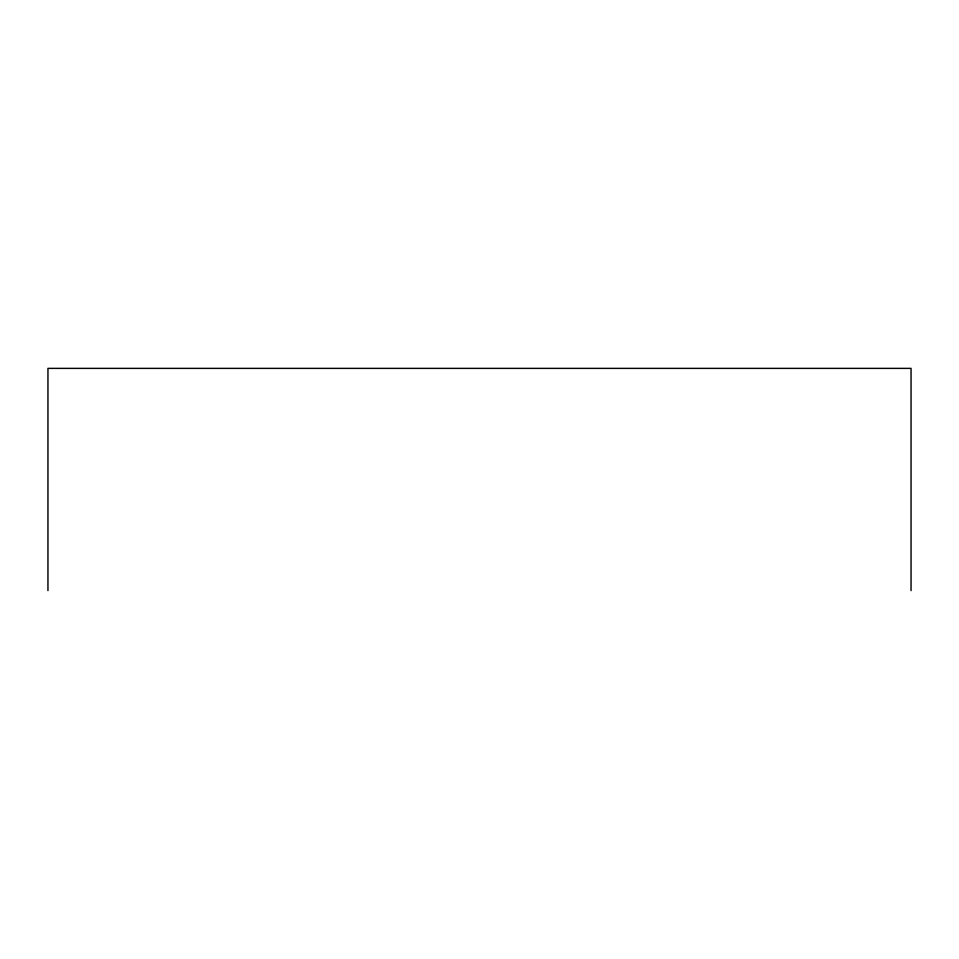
<?xml version="1.0" encoding="UTF-8"?>
<svg xmlns="http://www.w3.org/2000/svg" width="959" height="959" viewBox="0 0 959 959"><rect width="100%" height="100%" fill="white"/><g stroke="black" fill="none" stroke-linecap="round" stroke-linejoin="round"><path stroke-width="1.44" d="M911.05 590.624L911.05 368.376L47.95 368.376L47.95 590.624"/></g></svg>
